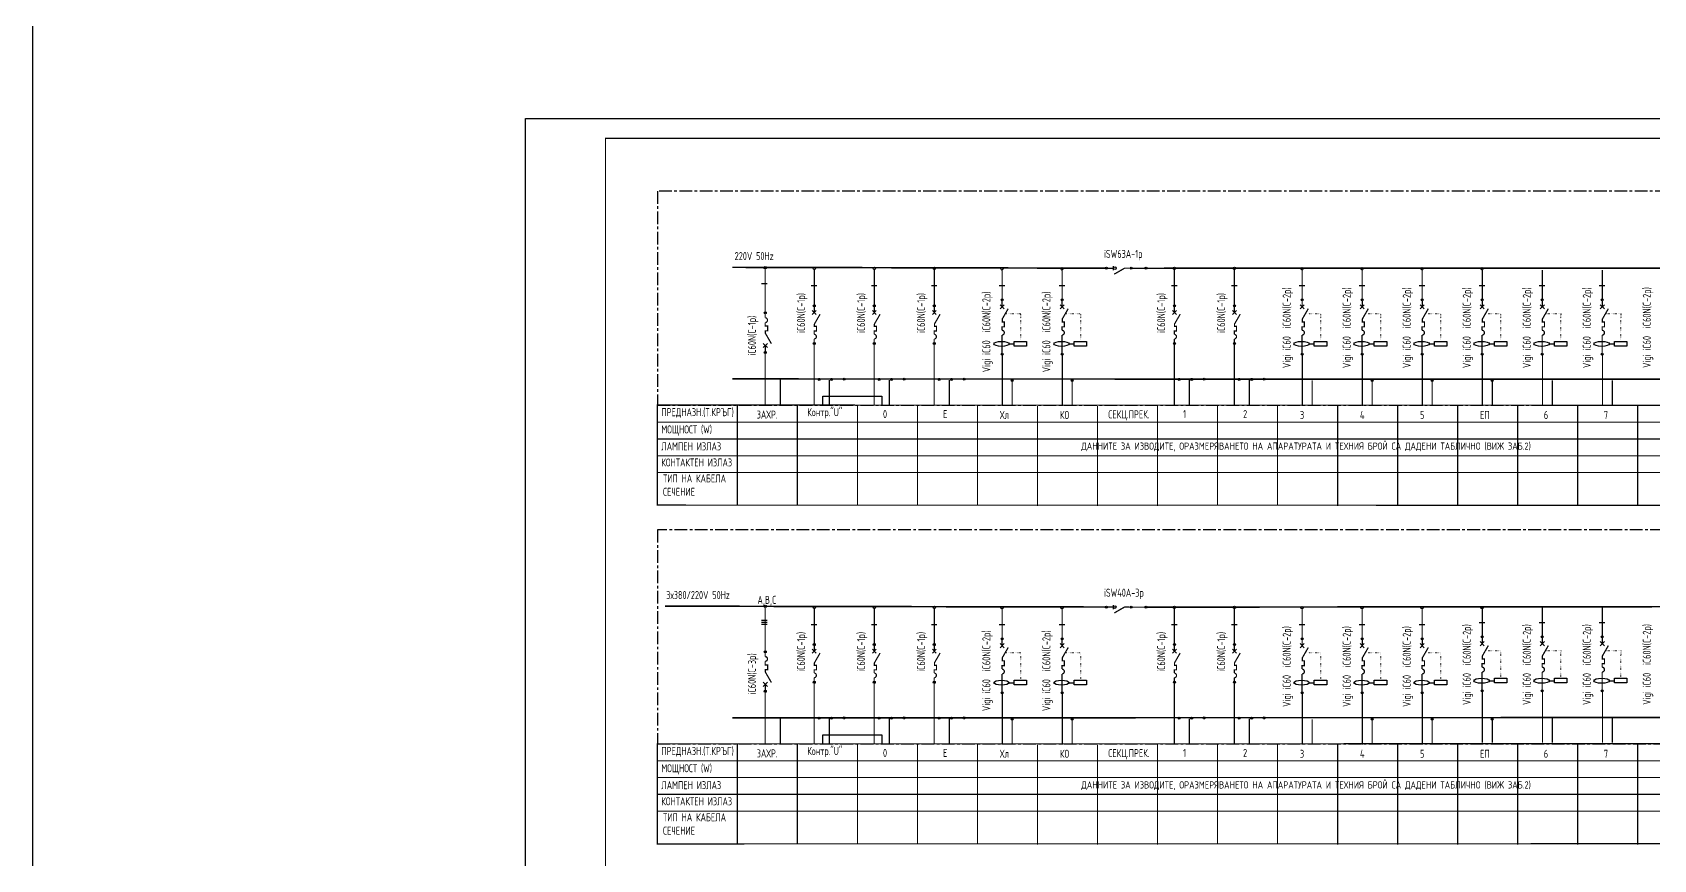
# Model space of a CAD drawing. Extents: x 25325 to 182345, y 3956 to 147305.
# Drawn here: x 25325 to 29376, y 10437 to 12504 of the extents above; entities that cross this region are included whole.
import ezdxf

# ---------------------------------------------------------------- set-up
doc = ezdxf.new("R2010")
doc.units = 0
doc.header["$MEASUREMENT"] = 0
doc.header["$PDMODE"] = 32
doc.header["$PDSIZE"] = 5
for name, pattern in [('ACAD_ISO07W100', [3.5, 0.5, -3]), ('CENTER', [50.8, 31.75, -6.35, 6.35, -6.35]), ('DASHED', [0.75, 0.5, -0.25])]:
    doc.linetypes.add(name, pattern=pattern)
doc.layers.get('0').update_dxf_attribs({"linetype": 'CONTINUOUS'})
doc.layers.add('CAT6A UNDERGROUND PORTS ROUTING', color=1, linetype='CONTINUOUS')
doc.layers.add('ELSH', color=111, linetype='CONTINUOUS')
doc.styles.get("Standard").update_dxf_attribs({"font": 'simplex.shx', "width": 0.7, "height": 10})
doc.styles.add('Tabla_100', font='simplex.shx', dxfattribs={"width": 0.7, "height": 20})

# ---------------------------------------------------------------- blocks, each defined once
blk = doc.blocks.new('A2_M100')
at = {"ltscale": 30}
blk.add_lwpolyline([(0, 4200), (5940.6, 4200), (5940.6, 0), (0, 0)], close=True, dxfattribs=at)
at = {"const_width": 3}
blk.add_lwpolyline([(5890.6, 4150), (200, 4150), (200, 50), (5890.6, 50)], close=True, dxfattribs=at)

msp = doc.modelspace()

# ---------------------------------------------------------------- linework, layer by layer
at = {"layer": 'CAT6A UNDERGROUND PORTS ROUTING'}
msp.add_lwpolyline([(41729.83, 21264.26), (25324.54, 21264.26), (25324.54, 3956.14), (41729.83, 3956.14)], close=True, dxfattribs=at)
at = {"layer": 'ELSH'}
for p, q in [((28025.85, 11919.69), (28025.85, 11909.69)), ((27146.72, 11876.55, -9708.4), (27160.72, 11876.55, -9708.4)), ((27271.23, 11871.38), (27285.23, 11871.38)), ((27421.23, 11871.38), (27435.23, 11871.38)), ((27571.23, 11871.38), (27585.23, 11871.38)), ((27740.63, 11871.38), (27754.63, 11871.38)), ((27890.63, 11871.38), (27904.63, 11871.38)), ((28171.23, 11871.38), (28185.23, 11871.38)), ((28321.23, 11871.38), (28335.23, 11871.38)), ((28490.63, 11871.38), (28504.63, 11871.38)), ((28640.63, 11871.38), (28654.63, 11871.38)), ((28790.63, 11871.38), (28804.63, 11871.38)), ((28940.63, 11871.38), (28954.63, 11871.38)), ((29090.63, 11871.38), (29104.63, 11871.38)), ((29240.63, 11871.38), (29254.63, 11871.38)), ((27273.71, 11799.31), (27283.61, 11809.21)), ((27273.71, 11809.21), (27283.61, 11799.31)), ((27273.71, 11799.31), (27283.61, 11809.21)), ((27273.71, 11809.21), (27283.61, 11799.31)), ((27423.71, 11799.31), (27433.61, 11809.21)), ((27423.71, 11809.21), (27433.61, 11799.31)), ((27423.71, 11799.31), (27433.61, 11809.21)), ((27423.71, 11809.21), (27433.61, 11799.31)), ((27573.71, 11799.31), (27583.61, 11809.21)), ((27573.71, 11809.21), (27583.61, 11799.31)), ((27573.71, 11799.31), (27583.61, 11809.21)), ((27573.71, 11809.21), (27583.61, 11799.31)), ((27742.83, 11823.4), (27753.23, 11813)), ((27742.83, 11813), (27753.23, 11823.4)), ((27892.83, 11823.4), (27903.23, 11813)), ((27892.83, 11813), (27903.23, 11823.4)), ((28173.71, 11799.31), (28183.61, 11809.21)), ((28173.71, 11809.21), (28183.61, 11799.31)), ((28173.71, 11799.31), (28183.61, 11809.21)), ((28173.71, 11809.21), (28183.61, 11799.31)), ((28323.71, 11799.31), (28333.61, 11809.21)), ((28323.71, 11809.21), (28333.61, 11799.31)), ((28323.71, 11799.31), (28333.61, 11809.21)), ((28323.71, 11809.21), (28333.61, 11799.31)), ((28492.83, 11823.4), (28503.23, 11813)), ((28492.83, 11813), (28503.23, 11823.4)), ((28642.83, 11823.4), (28653.23, 11813)), ((28642.83, 11813), (28653.23, 11823.4)), ((28792.83, 11823.4), (28803.23, 11813)), ((28792.83, 11813), (28803.23, 11823.4)), ((28942.83, 11823.4), (28953.23, 11813)), ((28942.83, 11813), (28953.23, 11823.4)), ((29092.83, 11823.4), (29103.23, 11813)), ((29092.83, 11813), (29103.23, 11823.4)), ((29242.83, 11823.4), (29253.23, 11813)), ((29242.83, 11813), (29253.23, 11823.4)), ((27151.02, 11716.26, -9708.4), (27161.41, 11726.66, -9708.4)), ((27151.02, 11726.66, -9708.4), (27161.41, 11716.26, -9708.4)), ((27300.1, 11574.38), (27300.1, 11595.12)), ((27300.1, 11595.12), (27447.49, 11595.12)), ((27447.49, 11595.12), (27447.49, 11570.81)), ((26886.49, 11530.74), (30986.49, 11529.94)), ((26886.49, 11488.74), (30986.49, 11487.94)), ((26886.49, 11446.74), (30986.49, 11445.94)), ((26886.49, 11404.74), (30986.49, 11403.94)), ((28025.85, 11072.92), (28025.85, 11062.92)), ((27146.72, 11034.78, -9708.4), (27160.72, 11034.78, -9708.4)), ((27146.72, 11029.78, -9708.4), (27160.72, 11029.78, -9708.4)), ((27146.72, 11024.78, -9708.4), (27160.72, 11024.78, -9708.4)), ((27271.23, 11024.61), (27285.23, 11024.61)), ((27421.23, 11024.61), (27435.23, 11024.61)), ((27571.23, 11024.61), (27585.23, 11024.61)), ((27740.63, 11024.61), (27754.63, 11024.61)), ((27890.63, 11024.61), (27904.63, 11024.61)), ((28171.23, 11024.61), (28185.23, 11024.61)), ((28321.23, 11024.61), (28335.23, 11024.61)), ((28490.63, 11024.61), (28504.63, 11024.61)), ((28640.63, 11024.61), (28654.63, 11024.61)), ((28790.63, 11024.61), (28804.63, 11024.61)), ((28940.63, 11029.43), (28954.63, 11029.43)), ((29090.63, 11029.43), (29104.63, 11029.43)), ((29240.63, 11029.43), (29254.63, 11029.43)), ((28942.83, 10981.45), (28953.22, 10971.06)), ((28942.83, 10971.06), (28953.22, 10981.45)), ((29092.83, 10981.45), (29103.22, 10971.06)), ((29092.83, 10971.06), (29103.22, 10981.45)), ((29242.83, 10981.45), (29253.22, 10971.06)), ((29242.83, 10971.06), (29253.22, 10981.45)), ((27273.71, 10952.54), (27283.61, 10962.44)), ((27273.71, 10962.44), (27283.61, 10952.54)), ((27273.71, 10952.54), (27283.61, 10962.44)), ((27273.71, 10962.44), (27283.61, 10952.54)), ((27423.71, 10952.54), (27433.61, 10962.44)), ((27423.71, 10962.44), (27433.61, 10952.54)), ((27423.71, 10952.54), (27433.61, 10962.44)), ((27423.71, 10962.44), (27433.61, 10952.54)), ((27573.71, 10952.54), (27583.61, 10962.44)), ((27573.71, 10962.44), (27583.61, 10952.54)), ((27573.71, 10952.54), (27583.61, 10962.44)), ((27573.71, 10962.44), (27583.61, 10952.54)), ((27742.83, 10976.63), (27753.23, 10966.24)), ((27742.83, 10966.24), (27753.23, 10976.63)), ((27892.83, 10976.63), (27903.23, 10966.24)), ((27892.83, 10966.24), (27903.23, 10976.63)), ((28173.71, 10952.54), (28183.61, 10962.44)), ((28173.71, 10962.44), (28183.61, 10952.54)), ((28173.71, 10952.54), (28183.61, 10962.44)), ((28173.71, 10962.44), (28183.61, 10952.54)), ((28323.71, 10952.54), (28333.61, 10962.44)), ((28323.71, 10962.44), (28333.61, 10952.54)), ((28323.71, 10952.54), (28333.61, 10962.44)), ((28323.71, 10962.44), (28333.61, 10952.54)), ((28492.83, 10976.63), (28503.23, 10966.24)), ((28492.83, 10966.24), (28503.23, 10976.63)), ((28642.83, 10976.63), (28653.23, 10966.24)), ((28642.83, 10966.24), (28653.23, 10976.63)), ((28792.83, 10976.63), (28803.23, 10966.24)), ((28792.83, 10966.24), (28803.23, 10976.63)), ((27151.02, 10869.5, -9708.4), (27161.41, 10879.89, -9708.4)), ((27151.02, 10879.89, -9708.4), (27161.41, 10869.5, -9708.4)), ((27300.1, 10727.62), (27300.1, 10748.35)), ((27300.1, 10748.35), (27447.49, 10748.35)), ((27447.49, 10748.35), (27447.49, 10724.04)), ((26886.49, 10683.97), (31736.49, 10684.78)), ((26886.49, 10641.97), (31736.49, 10642.78)), ((26886.49, 10599.97), (31736.49, 10600.78)), ((26886.49, 10557.97), (31736.49, 10558.78))]:
    msp.add_line(p, q, dxfattribs=at)
at = {"layer": 'ELSH', "linetype": 'CENTER'}
for points in [[(26886.49, 11572.74), (30986.49, 11571.94), (30986.49, 12106.71), (26886.49, 12107.5)], [(26886.49, 10725.97), (31736.49, 10726.78), (31736.49, 11261.55), (26886.49, 11260.74)]]:
    msp.add_lwpolyline(points, close=True, dxfattribs=at)
at = {"layer": 'ELSH', "flags": 128}
for points, const_width in [([(28005.56, 11914.81), (27073.72, 11916.94)], 4), ([(28111.09, 11914.51), (30845.85, 11915.86)], 4), ([(27086.49, 11572.74), (27086.49, 11322.74)], 3), ([(27236.49, 11572.74), (27236.49, 11322.74)], 3), ([(27236.49, 11572.74), (27236.49, 11322.74)], 3), ([(27386.49, 11572.74), (27386.49, 11322.74)], 3), ([(27536.49, 11572.74), (27536.49, 11322.74)], 3), ([(27686.49, 11572.74), (27686.49, 11322.74)], 3), ([(27686.49, 11572.74), (27686.49, 11322.74)], 3), ([(27836.49, 11570.6), (27836.49, 11320.6)], 3), ([(27986.49, 11570.6), (27986.49, 11320.6)], 3), ([(28136.49, 11570.6), (28136.49, 11320.6)], 3), ([(28286.49, 11572.74), (28286.49, 11322.74)], 3), ([(28436.49, 11572.74), (28436.49, 11322.74)], 3), ([(28436.49, 11572.74), (28436.49, 11322.74)], 3), ([(28586.49, 11570.6), (28586.49, 11320.6)], 3), ([(28736.49, 11570.6), (28736.49, 11320.6)], 3), ([(28886.49, 11570.6), (28886.49, 11320.6)], 3), ([(29036.49, 11570.6), (29036.49, 11320.6)], 3), ([(29186.49, 11570.6), (29186.49, 11320.6)], 3), ([(29336.49, 11571.04), (29336.49, 11321.04)], 3), ([(28005.56, 11068.04), (26905.86, 11070.17)], 4), ([(28111.09, 11067.74), (31595.85, 11070.7)], 4), ([(27086.49, 10725.97), (27086.49, 10475.97)], 3), ([(27236.49, 10725.97), (27236.49, 10475.97)], 3), ([(27236.49, 10725.97), (27236.49, 10475.97)], 3), ([(27386.49, 10725.97), (27386.49, 10475.97)], 3), ([(27536.49, 10725.97), (27536.49, 10475.97)], 3), ([(27686.49, 10725.97), (27686.49, 10475.97)], 3), ([(27686.49, 10725.97), (27686.49, 10475.97)], 3), ([(27836.49, 10723.83), (27836.49, 10473.83)], 3), ([(27986.49, 10723.83), (27986.49, 10473.83)], 3), ([(28136.49, 10723.83), (28136.49, 10473.83)], 3), ([(28286.49, 10725.97), (28286.49, 10475.97)], 3), ([(28436.49, 10725.97), (28436.49, 10475.97)], 3), ([(28436.49, 10725.97), (28436.49, 10475.97)], 3), ([(28586.49, 10723.83), (28586.49, 10473.83)], 3), ([(28736.49, 10723.83), (28736.49, 10473.83)], 3), ([(28886.49, 10723.83), (28886.49, 10473.83)], 3), ([(29036.49, 10723.83), (29036.49, 10473.83)], 3), ([(29186.49, 10723.83), (29186.49, 10473.83)], 3), ([(29336.49, 10724.27), (29336.49, 10474.28)], 3)]:
    msp.add_lwpolyline(points, dxfattribs=dict(at, const_width=const_width))
at = {"layer": 'ELSH', "elevation": -9708.4}
for points, const_width in [([(27155.93, 11913.44), (27155.93, 11804.91)], 3), ([(27156.21, 11706.51), (27156.21, 11721.46)], 3.15), ([(27155.93, 11702.16), (27155.93, 11573.88)], 3), ([(27155.93, 11066.68), (27155.93, 10958.14)], 3), ([(27156.21, 10859.74), (27156.21, 10874.69)], 3.15), ([(27155.93, 10855.39), (27155.93, 10727.11)], 3)]:
    msp.add_lwpolyline(points, dxfattribs=dict(at, const_width=const_width))
at = {"layer": 'ELSH'}
for points, const_width in [([(27278.62, 11822.85), (27278.62, 11912.39)], 3), ([(27278.62, 11822.85), (27278.62, 11912.39)], 3), ([(27428.62, 11822.85), (27428.62, 11912.39)], 3), ([(27428.62, 11822.85), (27428.62, 11912.39)], 3), ([(27578.62, 11822.85), (27578.62, 11912.39)], 3), ([(27578.62, 11822.85), (27578.62, 11912.39)], 3), ([(28010.91, 11914.69), (28025.85, 11914.69)], 3.15), ([(28028.37, 11899.93), (28054.29, 11914.88), (28066.23, 11914.88)], 3.15), ([(28072.9, 11914.51), (28104.48, 11914.51)], 3), ([(28178.62, 11822.85), (28178.62, 11912.39)], 3), ([(28178.62, 11822.85), (28178.62, 11912.39)], 3), ([(28328.62, 11822.85), (28328.62, 11912.39)], 3), ([(28328.62, 11822.85), (28328.62, 11912.39)], 3), ([(27748.03, 11836.13), (27748.03, 11910.44)], 3), ([(27898.03, 11836.13), (27898.03, 11910.44)], 3), ([(28498.03, 11836.13), (28498.03, 11910.44)], 3), ([(28648.03, 11836.13), (28648.03, 11910.44)], 3), ([(28798.03, 11836.13), (28798.03, 11910.44)], 3), ([(28948.03, 11836.13), (28948.03, 11910.44)], 3), ([(29098.03, 11836.13), (29098.03, 11910.44)], 3), ([(29248.03, 11836.13), (29248.03, 11910.44)], 3), ([(27748.03, 11833.15), (27748.03, 11818.2)], 3.15), ([(27898.03, 11833.15), (27898.03, 11818.2)], 3.15), ([(28498.03, 11833.15), (28498.03, 11818.2)], 3.15), ([(28648.03, 11833.15), (28648.03, 11818.2)], 3.15), ([(28798.03, 11833.15), (28798.03, 11818.2)], 3.15), ([(28948.03, 11833.15), (28948.03, 11818.2)], 3.15), ([(29098.03, 11833.15), (29098.03, 11818.2)], 3.15), ([(29248.03, 11833.15), (29248.03, 11818.2)], 3.15), ([(27278.66, 11818.5), (27278.66, 11804.26)], 3), ([(27278.66, 11818.5), (27278.66, 11804.26)], 3), ([(27428.66, 11818.5), (27428.66, 11804.26)], 3), ([(27428.66, 11818.5), (27428.66, 11804.26)], 3), ([(27578.66, 11818.5), (27578.66, 11804.26)], 3), ([(27578.66, 11818.5), (27578.66, 11804.26)], 3), ([(28178.66, 11818.5), (28178.66, 11804.26)], 3), ([(28178.66, 11818.5), (28178.66, 11804.26)], 3), ([(28328.66, 11818.5), (28328.66, 11804.26)], 3), ([(28328.66, 11818.5), (28328.66, 11804.26)], 3), ([(27278.26, 11724.26), (27278.26, 11571.6)], 3), ([(27278.26, 11724.26), (27278.26, 11571.6)], 3), ([(27428.26, 11724.26), (27428.26, 11571.6)], 3), ([(27428.26, 11724.26), (27428.26, 11571.6)], 3), ([(27578.26, 11724.26), (27578.26, 11571.6)], 3), ([(27578.26, 11724.26), (27578.26, 11571.6)], 3), ([(28178.26, 11724.26), (28178.26, 11571.6)], 3), ([(28178.26, 11724.26), (28178.26, 11571.6)], 3), ([(28328.26, 11724.26), (28328.26, 11571.6)], 3), ([(28328.26, 11724.26), (28328.26, 11571.6)], 3), ([(27748.51, 11698.12), (27748.51, 11570.6)], 3), ([(27898.51, 11698.12), (27898.51, 11570.6)], 3), ([(28498.51, 11698.12), (28498.51, 11570.6)], 3), ([(28648.51, 11698.12), (28648.51, 11570.6)], 3), ([(28798.51, 11698.12), (28798.51, 11570.6)], 3), ([(28948.51, 11698.12), (28948.51, 11570.6)], 3), ([(29098.51, 11698.12), (29098.51, 11570.6)], 3), ([(29248.51, 11698.12), (29248.51, 11570.6)], 3), ([(27278.62, 10976.08), (27278.62, 11065.62)], 3), ([(27278.62, 10976.08), (27278.62, 11065.62)], 3), ([(27428.62, 10976.08), (27428.62, 11065.62)], 3), ([(27428.62, 10976.08), (27428.62, 11065.62)], 3), ([(27578.62, 10976.08), (27578.62, 11065.62)], 3), ([(27578.62, 10976.08), (27578.62, 11065.62)], 3), ([(27748.03, 10989.36), (27748.03, 11063.67)], 3), ([(27898.03, 10989.36), (27898.03, 11063.67)], 3), ([(28010.91, 11067.92), (28025.85, 11067.92)], 3.15), ([(28028.37, 11053.17), (28054.29, 11068.11), (28066.23, 11068.11)], 3.15), ([(28072.9, 11067.74), (28104.48, 11067.74)], 3), ([(28178.62, 10976.08), (28178.62, 11065.62)], 3), ([(28178.62, 10976.08), (28178.62, 11065.62)], 3), ([(28328.62, 10976.08), (28328.62, 11065.62)], 3), ([(28328.62, 10976.08), (28328.62, 11065.62)], 3), ([(28498.03, 10989.36), (28498.03, 11063.67)], 3), ([(28648.03, 10989.36), (28648.03, 11063.67)], 3), ([(28798.03, 10989.36), (28798.03, 11063.67)], 3), ([(28948.03, 10994.19), (28948.03, 11068.49)], 3), ([(29098.03, 10994.19), (29098.03, 11068.49)], 3), ([(29248.03, 10994.19), (29248.03, 11068.49)], 3), ([(27748.03, 10986.38), (27748.03, 10971.43)], 3.15), ([(27898.03, 10986.38), (27898.03, 10971.43)], 3.15), ([(28498.03, 10986.38), (28498.03, 10971.43)], 3.15), ([(28648.03, 10986.38), (28648.03, 10971.43)], 3.15), ([(28798.03, 10986.38), (28798.03, 10971.43)], 3.15), ([(28948.03, 10991.2), (28948.03, 10976.26)], 3.15), ([(29098.03, 10991.2), (29098.03, 10976.26)], 3.15), ([(29248.03, 10991.2), (29248.03, 10976.26)], 3.15), ([(27278.66, 10971.73), (27278.66, 10957.49)], 3), ([(27278.66, 10971.73), (27278.66, 10957.49)], 3), ([(27428.66, 10971.73), (27428.66, 10957.49)], 3), ([(27428.66, 10971.73), (27428.66, 10957.49)], 3), ([(27578.66, 10971.73), (27578.66, 10957.49)], 3), ([(27578.66, 10971.73), (27578.66, 10957.49)], 3), ([(28178.66, 10971.73), (28178.66, 10957.49)], 3), ([(28178.66, 10971.73), (28178.66, 10957.49)], 3), ([(28328.66, 10971.73), (28328.66, 10957.49)], 3), ([(28328.66, 10971.73), (28328.66, 10957.49)], 3), ([(27278.26, 10877.49), (27278.26, 10724.83)], 3), ([(27278.26, 10877.49), (27278.26, 10724.83)], 3), ([(27428.26, 10877.49), (27428.26, 10724.83)], 3), ([(27428.26, 10877.49), (27428.26, 10724.83)], 3), ([(27578.26, 10877.49), (27578.26, 10724.83)], 3), ([(27578.26, 10877.49), (27578.26, 10724.83)], 3), ([(28178.26, 10877.49), (28178.26, 10724.83)], 3), ([(28178.26, 10877.49), (28178.26, 10724.83)], 3), ([(28328.26, 10877.49), (28328.26, 10724.83)], 3), ([(28328.26, 10877.49), (28328.26, 10724.83)], 3), ([(27748.51, 10851.35), (27748.51, 10723.83)], 3), ([(27898.51, 10851.35), (27898.51, 10723.83)], 3), ([(28498.51, 10851.35), (28498.51, 10723.83)], 3), ([(28648.51, 10851.35), (28648.51, 10723.83)], 3), ([(28798.51, 10851.35), (28798.51, 10723.83)], 3), ([(28948.51, 10856.17), (28948.51, 10728.65)], 3), ([(29098.51, 10856.17), (29098.51, 10728.65)], 3), ([(29248.51, 10856.17), (29248.51, 10728.65)], 3)]:
    msp.add_lwpolyline(points, dxfattribs=dict(at, const_width=const_width))
at = {"layer": 'ELSH', "const_width": 3.15, "elevation": -9708.4}
for points in [[(27171.43, 11726.06), (27156.49, 11751.98), (27156.49, 11758.18), (27161.85, 11758.18), (27161.85, 11770.18), (27155.93, 11770.18), (27155.93, 11778.9, 0.9529545), (27155.93, 11791.01), (27155.93, 11800.42)], [(27171.43, 10879.3), (27156.49, 10905.21), (27156.49, 10911.41), (27161.85, 10911.41), (27161.85, 10923.41), (27155.93, 10923.41), (27155.93, 10932.13, 0.9529545), (27155.93, 10944.25), (27155.93, 10953.66)]]:
    msp.add_lwpolyline(points, format="xyb", dxfattribs=at)
at = {"layer": 'ELSH'}
for points, const_width in [([(27293.15, 11799.87), (27278.92, 11775.19), (27278.92, 11769.29), (27284.02, 11769.29), (27284.02, 11757.86), (27278.38, 11757.86), (27278.38, 11749.55, -0.9529545), (27278.38, 11738.02), (27278.38, 11729.06)], 3), ([(27293.15, 11799.87), (27278.92, 11775.19), (27278.92, 11769.29), (27284.02, 11769.29), (27284.02, 11757.86), (27278.38, 11757.86), (27278.38, 11749.55, -0.9529545), (27278.38, 11738.02), (27278.38, 11729.06)], 3), ([(27443.15, 11799.87), (27428.92, 11775.19), (27428.92, 11769.29), (27434.02, 11769.29), (27434.02, 11757.86), (27428.38, 11757.86), (27428.38, 11749.55, -0.9529545), (27428.38, 11738.02), (27428.38, 11729.06)], 3), ([(27443.15, 11799.87), (27428.92, 11775.19), (27428.92, 11769.29), (27434.02, 11769.29), (27434.02, 11757.86), (27428.38, 11757.86), (27428.38, 11749.55, -0.9529545), (27428.38, 11738.02), (27428.38, 11729.06)], 3), ([(27593.15, 11799.87), (27578.92, 11775.19), (27578.92, 11769.29), (27584.02, 11769.29), (27584.02, 11757.86), (27578.38, 11757.86), (27578.38, 11749.55, -0.9529545), (27578.38, 11738.02), (27578.38, 11729.06)], 3), ([(27593.15, 11799.87), (27578.92, 11775.19), (27578.92, 11769.29), (27584.02, 11769.29), (27584.02, 11757.86), (27578.38, 11757.86), (27578.38, 11749.55, -0.9529545), (27578.38, 11738.02), (27578.38, 11729.06)], 3), ([(27763.25, 11813.6), (27748.31, 11787.68), (27748.31, 11780.33), (27753.66, 11780.33), (27753.66, 11768.33), (27747.74, 11768.33), (27747.74, 11759.61, -0.9529545), (27747.74, 11747.49), (27747.74, 11702.8)], 3.15), ([(27913.25, 11813.6), (27898.31, 11787.68), (27898.31, 11780.33), (27903.66, 11780.33), (27903.66, 11768.33), (27897.74, 11768.33), (27897.74, 11759.61, -0.9529545), (27897.74, 11747.49), (27897.74, 11702.8)], 3.15), ([(28193.15, 11799.87), (28178.92, 11775.19), (28178.92, 11769.29), (28184.02, 11769.29), (28184.02, 11757.86), (28178.38, 11757.86), (28178.38, 11749.55, -0.9529545), (28178.38, 11738.02), (28178.38, 11729.06)], 3), ([(28193.15, 11799.87), (28178.92, 11775.19), (28178.92, 11769.29), (28184.02, 11769.29), (28184.02, 11757.86), (28178.38, 11757.86), (28178.38, 11749.55, -0.9529545), (28178.38, 11738.02), (28178.38, 11729.06)], 3), ([(28343.15, 11799.87), (28328.92, 11775.19), (28328.92, 11769.29), (28334.02, 11769.29), (28334.02, 11757.86), (28328.38, 11757.86), (28328.38, 11749.55, -0.9529545), (28328.38, 11738.02), (28328.38, 11729.06)], 3), ([(28343.15, 11799.87), (28328.92, 11775.19), (28328.92, 11769.29), (28334.02, 11769.29), (28334.02, 11757.86), (28328.38, 11757.86), (28328.38, 11749.55, -0.9529545), (28328.38, 11738.02), (28328.38, 11729.06)], 3), ([(28513.25, 11813.6), (28498.31, 11787.68), (28498.31, 11780.33), (28503.66, 11780.33), (28503.66, 11768.33), (28497.74, 11768.33), (28497.74, 11759.61, -0.9529545), (28497.74, 11747.49), (28497.74, 11702.8)], 3.15), ([(28663.25, 11813.6), (28648.31, 11787.68), (28648.31, 11780.33), (28653.66, 11780.33), (28653.66, 11768.33), (28647.74, 11768.33), (28647.74, 11759.61, -0.9529545), (28647.74, 11747.49), (28647.74, 11702.8)], 3.15), ([(28813.25, 11813.6), (28798.31, 11787.68), (28798.31, 11780.33), (28803.66, 11780.33), (28803.66, 11768.33), (28797.74, 11768.33), (28797.74, 11759.61, -0.9529545), (28797.74, 11747.49), (28797.74, 11702.8)], 3.15), ([(28963.25, 11813.6), (28948.31, 11787.68), (28948.31, 11780.33), (28953.66, 11780.33), (28953.66, 11768.33), (28947.74, 11768.33), (28947.74, 11759.61, -0.9529545), (28947.74, 11747.49), (28947.74, 11702.8)], 3.15), ([(29113.25, 11813.6), (29098.31, 11787.68), (29098.31, 11780.33), (29103.66, 11780.33), (29103.66, 11768.33), (29097.74, 11768.33), (29097.74, 11759.61, -0.9529545), (29097.74, 11747.49), (29097.74, 11702.8)], 3.15), ([(29263.25, 11813.6), (29248.31, 11787.68), (29248.31, 11780.33), (29253.66, 11780.33), (29253.66, 11768.33), (29247.74, 11768.33), (29247.74, 11759.61, -0.9529545), (29247.74, 11747.49), (29247.74, 11702.8)], 3.15), ([(27293.15, 10953.11), (27278.92, 10928.42), (27278.92, 10922.52), (27284.02, 10922.52), (27284.02, 10911.09), (27278.38, 10911.09), (27278.38, 10902.79, -0.9529545), (27278.38, 10891.25), (27278.38, 10882.29)], 3), ([(27293.15, 10953.11), (27278.92, 10928.42), (27278.92, 10922.52), (27284.02, 10922.52), (27284.02, 10911.09), (27278.38, 10911.09), (27278.38, 10902.79, -0.9529545), (27278.38, 10891.25), (27278.38, 10882.29)], 3), ([(27443.15, 10953.11), (27428.92, 10928.42), (27428.92, 10922.52), (27434.02, 10922.52), (27434.02, 10911.09), (27428.38, 10911.09), (27428.38, 10902.79, -0.9529545), (27428.38, 10891.25), (27428.38, 10882.29)], 3), ([(27443.15, 10953.11), (27428.92, 10928.42), (27428.92, 10922.52), (27434.02, 10922.52), (27434.02, 10911.09), (27428.38, 10911.09), (27428.38, 10902.79, -0.9529545), (27428.38, 10891.25), (27428.38, 10882.29)], 3), ([(27593.15, 10953.11), (27578.92, 10928.42), (27578.92, 10922.52), (27584.02, 10922.52), (27584.02, 10911.09), (27578.38, 10911.09), (27578.38, 10902.79, -0.9529545), (27578.38, 10891.25), (27578.38, 10882.29)], 3), ([(27593.15, 10953.11), (27578.92, 10928.42), (27578.92, 10922.52), (27584.02, 10922.52), (27584.02, 10911.09), (27578.38, 10911.09), (27578.38, 10902.79, -0.9529545), (27578.38, 10891.25), (27578.38, 10882.29)], 3), ([(27763.25, 10966.83), (27748.31, 10940.91), (27748.31, 10933.56), (27753.66, 10933.56), (27753.66, 10921.56), (27747.74, 10921.56), (27747.74, 10912.84, -0.9529545), (27747.74, 10900.73), (27747.74, 10856.03)], 3.15), ([(27913.25, 10966.83), (27898.31, 10940.91), (27898.31, 10933.56), (27903.66, 10933.56), (27903.66, 10921.56), (27897.74, 10921.56), (27897.74, 10912.84, -0.9529545), (27897.74, 10900.73), (27897.74, 10856.03)], 3.15), ([(28193.15, 10953.11), (28178.92, 10928.42), (28178.92, 10922.52), (28184.02, 10922.52), (28184.02, 10911.09), (28178.38, 10911.09), (28178.38, 10902.79, -0.9529545), (28178.38, 10891.25), (28178.38, 10882.29)], 3), ([(28193.15, 10953.11), (28178.92, 10928.42), (28178.92, 10922.52), (28184.02, 10922.52), (28184.02, 10911.09), (28178.38, 10911.09), (28178.38, 10902.79, -0.9529545), (28178.38, 10891.25), (28178.38, 10882.29)], 3), ([(28343.15, 10953.11), (28328.92, 10928.42), (28328.92, 10922.52), (28334.02, 10922.52), (28334.02, 10911.09), (28328.38, 10911.09), (28328.38, 10902.79, -0.9529545), (28328.38, 10891.25), (28328.38, 10882.29)], 3), ([(28343.15, 10953.11), (28328.92, 10928.42), (28328.92, 10922.52), (28334.02, 10922.52), (28334.02, 10911.09), (28328.38, 10911.09), (28328.38, 10902.79, -0.9529545), (28328.38, 10891.25), (28328.38, 10882.29)], 3), ([(28513.25, 10966.83), (28498.31, 10940.91), (28498.31, 10933.56), (28503.66, 10933.56), (28503.66, 10921.56), (28497.74, 10921.56), (28497.74, 10912.84, -0.9529545), (28497.74, 10900.73), (28497.74, 10856.03)], 3.15), ([(28663.25, 10966.83), (28648.31, 10940.91), (28648.31, 10933.56), (28653.66, 10933.56), (28653.66, 10921.56), (28647.74, 10921.56), (28647.74, 10912.84, -0.9529545), (28647.74, 10900.73), (28647.74, 10856.03)], 3.15), ([(28813.25, 10966.83), (28798.31, 10940.91), (28798.31, 10933.56), (28803.66, 10933.56), (28803.66, 10921.56), (28797.74, 10921.56), (28797.74, 10912.84, -0.9529545), (28797.74, 10900.73), (28797.74, 10856.03)], 3.15), ([(28963.24, 10971.65), (28948.3, 10945.73), (28948.3, 10938.38), (28953.66, 10938.38), (28953.66, 10926.38), (28947.74, 10926.38), (28947.74, 10917.66, -0.9529545), (28947.74, 10905.55), (28947.74, 10860.85)], 3.15), ([(29113.24, 10971.65), (29098.3, 10945.73), (29098.3, 10938.38), (29103.66, 10938.38), (29103.66, 10926.38), (29097.74, 10926.38), (29097.74, 10917.66, -0.9529545), (29097.74, 10905.55), (29097.74, 10860.85)], 3.15), ([(29263.24, 10971.65), (29248.3, 10945.73), (29248.3, 10938.38), (29253.66, 10938.38), (29253.66, 10926.38), (29247.74, 10926.38), (29247.74, 10917.66, -0.9529545), (29247.74, 10905.55), (29247.74, 10860.85)], 3.15)]:
    msp.add_lwpolyline(points, format="xyb", dxfattribs=dict(at, const_width=const_width))
at = {"layer": 'ELSH', "linetype": 'ACAD_ISO07W100'}
for points in [[(27794.46, 11731.99), (27794.89, 11800.47), (27756.26, 11800.47)], [(27944.46, 11731.99), (27944.89, 11800.47), (27906.26, 11800.47)], [(28544.46, 11731.99), (28544.89, 11800.47), (28506.26, 11800.47)], [(28694.46, 11731.99), (28694.89, 11800.47), (28656.26, 11800.47)], [(28844.46, 11731.99), (28844.89, 11800.47), (28806.26, 11800.47)], [(28994.46, 11731.99), (28994.89, 11800.47), (28956.26, 11800.47)], [(29144.46, 11731.99), (29144.89, 11800.47), (29106.26, 11800.47)], [(29294.46, 11731.99), (29294.89, 11800.47), (29256.26, 11800.47)], [(27794.46, 10885.22), (27794.89, 10953.7), (27756.26, 10953.7)], [(27944.46, 10885.22), (27944.89, 10953.7), (27906.26, 10953.7)], [(28544.46, 10885.22), (28544.89, 10953.7), (28506.26, 10953.7)], [(28694.46, 10885.22), (28694.89, 10953.7), (28656.26, 10953.7)], [(28844.46, 10885.22), (28844.89, 10953.7), (28806.26, 10953.7)], [(28994.46, 10890.04), (28994.89, 10958.53), (28956.25, 10958.53)], [(29144.46, 10890.04), (29144.89, 10958.53), (29106.25, 10958.53)], [(29294.46, 10890.04), (29294.89, 10958.53), (29256.25, 10958.53)]]:
    msp.add_lwpolyline(points, dxfattribs=at)
at = {"layer": 'ELSH'}
for points in [[(27765.83, 11725.57), (27778.31, 11725.57)], [(27915.83, 11725.57), (27928.31, 11725.57)], [(28515.83, 11725.57), (28528.31, 11725.57)], [(28665.83, 11725.57), (28678.31, 11725.57)], [(28815.83, 11725.57), (28828.31, 11725.57)], [(28965.83, 11725.57), (28978.31, 11725.57)], [(29115.83, 11725.57), (29128.31, 11725.57)], [(29265.83, 11725.57), (29278.31, 11725.57)], [(27765.83, 10878.8), (27778.31, 10878.8)], [(27915.83, 10878.8), (27928.31, 10878.8)], [(28515.83, 10878.8), (28528.31, 10878.8)], [(28665.83, 10878.8), (28678.31, 10878.8)], [(28815.83, 10878.8), (28828.31, 10878.8)], [(28965.82, 10883.62), (28978.31, 10883.62)], [(29115.82, 10883.62), (29128.31, 10883.62)], [(29265.82, 10883.62), (29278.31, 10883.62)]]:
    msp.add_lwpolyline(points, dxfattribs=at)
at = {"layer": 'ELSH', "elevation": 9708.4}
for points in [[(27778.31, 11731.99), (27809.26, 11731.99), (27809.26, 11720.26), (27778.31, 11720.26)], [(27928.31, 11731.99), (27959.26, 11731.99), (27959.26, 11720.26), (27928.31, 11720.26)], [(28528.31, 11731.99), (28559.26, 11731.99), (28559.26, 11720.26), (28528.31, 11720.26)], [(28678.31, 11731.99), (28709.26, 11731.99), (28709.26, 11720.26), (28678.31, 11720.26)], [(28828.31, 11731.99), (28859.26, 11731.99), (28859.26, 11720.26), (28828.31, 11720.26)], [(28978.31, 11731.99), (29009.26, 11731.99), (29009.26, 11720.26), (28978.31, 11720.26)], [(29128.31, 11731.99), (29159.26, 11731.99), (29159.26, 11720.26), (29128.31, 11720.26)], [(29278.31, 11731.99), (29309.26, 11731.99), (29309.26, 11720.26), (29278.31, 11720.26)], [(27778.31, 10885.22), (27809.26, 10885.22), (27809.26, 10873.49), (27778.31, 10873.49)], [(27928.31, 10885.22), (27959.26, 10885.22), (27959.26, 10873.49), (27928.31, 10873.49)], [(28528.31, 10885.22), (28559.26, 10885.22), (28559.26, 10873.49), (28528.31, 10873.49)], [(28678.31, 10885.22), (28709.26, 10885.22), (28709.26, 10873.49), (28678.31, 10873.49)], [(28828.31, 10885.22), (28859.26, 10885.22), (28859.26, 10873.49), (28828.31, 10873.49)], [(28978.31, 10890.04), (29009.26, 10890.04), (29009.26, 10878.31), (28978.31, 10878.31)], [(29128.31, 10890.04), (29159.26, 10890.04), (29159.26, 10878.31), (29128.31, 10878.31)], [(29278.31, 10890.04), (29309.26, 10890.04), (29309.26, 10878.31), (29278.31, 10878.31)]]:
    msp.add_lwpolyline(points, close=True, dxfattribs=at)
at = {"layer": 'ELSH', "linetype": 'DASHED', "const_width": 4, "flags": 128}
for points in [[(30847.06, 11637.2), (27073.72, 11637.99)], [(31597.06, 10792.04), (27073.72, 10791.22)]]:
    msp.add_lwpolyline(points, dxfattribs=at)
at = {"layer": 'ELSH', "linetype": 'DASHED', "const_width": 3, "elevation": -9708.4}
for points in [[(27193.76, 11636.45), (27193.76, 11572.74)], [(27773.04, 11634.31), (27773.04, 11570.6)], [(27923.04, 11634.31), (27923.04, 11570.6)], [(28523.04, 11634.31), (28523.04, 11570.6)], [(28673.04, 11634.31), (28673.04, 11570.6)], [(28823.04, 11634.31), (28823.04, 11570.6)], [(28973.04, 11634.31), (28973.04, 11570.6)], [(29123.04, 11634.31), (29123.04, 11570.6)], [(29273.04, 11634.31), (29273.04, 11570.6)], [(27193.76, 10789.68), (27193.76, 10725.97)], [(27773.04, 10787.54), (27773.04, 10723.83)], [(27923.04, 10787.54), (27923.04, 10723.83)], [(28523.04, 10787.54), (28523.04, 10723.83)], [(28673.04, 10787.54), (28673.04, 10723.83)], [(28823.04, 10787.54), (28823.04, 10723.83)], [(28973.04, 10792.36), (28973.04, 10728.65)], [(29123.04, 10792.36), (29123.04, 10728.65)], [(29273.04, 10792.36), (29273.04, 10728.65)]]:
    msp.add_lwpolyline(points, dxfattribs=at)
at = {"layer": 'ELSH', "linetype": 'DASHED', "const_width": 3}
for points in [[(27316.09, 11635.52), (27316.09, 11571.8)], [(27466.09, 11635.52), (27466.09, 11571.8)], [(27616.09, 11635.52), (27616.09, 11571.8)], [(28216.09, 11635.52), (28216.09, 11571.8)], [(28366.09, 11635.52), (28366.09, 11571.8)], [(27316.09, 10788.75), (27316.09, 10725.03)], [(27466.09, 10788.75), (27466.09, 10725.03)], [(27616.09, 10788.75), (27616.09, 10725.03)], [(28216.09, 10788.75), (28216.09, 10725.03)], [(28366.09, 10788.75), (28366.09, 10725.03)]]:
    msp.add_lwpolyline(points, dxfattribs=at)
at = {"layer": 'ELSH', "const_width": 3}
for points in [[(26886.49, 11322.74), (30986.49, 11321.95), (30986.49, 11571.94), (26886.49, 11572.74)], [(26886.49, 10475.97), (31736.49, 10476.79), (31736.49, 10726.78), (26886.49, 10725.97)]]:
    msp.add_lwpolyline(points, close=True, dxfattribs=at)
at = {"layer": 'ELSH'}
for centre, radius in [((27155.93, 11916.44, -9708.4), 3), ((27278.79, 11914.29, -9708.4), 3), ((27278.79, 11914.29, -9708.4), 3), ((27428.79, 11914.29, -9708.4), 3), ((27428.79, 11914.29, -9708.4), 3), ((27578.79, 11914.29, -9708.4), 3), ((27578.79, 11914.29, -9708.4), 3), ((27747.73, 11913.27), 3), ((27897.73, 11913.27), 3), ((28029.55, 11914.68), 3.31), ((28178.79, 11914.29, -9708.4), 3), ((28178.79, 11914.29, -9708.4), 3), ((28328.79, 11914.29, -9708.4), 3), ((28328.79, 11914.29, -9708.4), 3), ((28497.73, 11913.27), 3), ((28647.73, 11913.27), 3), ((28797.73, 11913.27), 3), ((28947.73, 11913.27), 3), ((27155.93, 11069.68, -9708.4), 3), ((27278.79, 11067.53, -9708.4), 3), ((27278.79, 11067.53, -9708.4), 3), ((27428.79, 11067.53, -9708.4), 3), ((27428.79, 11067.53, -9708.4), 3), ((27578.79, 11067.53, -9708.4), 3), ((27578.79, 11067.53, -9708.4), 3), ((27747.73, 11066.5), 3), ((27897.73, 11066.5), 3), ((28029.55, 11067.91), 3.31), ((28178.79, 11067.53, -9708.4), 3), ((28178.79, 11067.53, -9708.4), 3), ((28328.79, 11067.53, -9708.4), 3), ((28328.79, 11067.53, -9708.4), 3), ((28497.73, 11066.5), 3), ((28647.73, 11066.5), 3), ((28797.73, 11066.5), 3), ((28947.73, 11066.5), 3)]:
    msp.add_circle(centre, radius, dxfattribs=at)
for centre in [(27746.52, 11725.72), (27896.52, 11725.72), (28496.52, 11725.72), (28646.52, 11725.72), (28796.52, 11725.72), (28946.52, 11725.72), (29096.52, 11725.72), (29246.52, 11725.72), (27746.52, 10878.96), (27896.52, 10878.96), (28496.52, 10878.96), (28646.52, 10878.96), (28796.52, 10878.96), (28946.52, 10883.78), (29096.52, 10883.78), (29246.52, 10883.78)]:
    msp.add_ellipse(centre, major_axis=(19.31, 0), ratio=0.3219263, dxfattribs=at)
for p in [(28008.54, 11914.69), (28070.47, 11914.69), (28107.71, 11914.69), (27748.03, 11835.51), (27898.03, 11835.51), (28498.03, 11835.51), (28648.03, 11835.51), (28798.03, 11835.51), (28948.03, 11835.51), (29098.03, 11835.51), (29248.03, 11835.51), (27156.21, 11803.03, -9708.4), (27278.66, 11820.75), (27278.66, 11820.75), (27428.66, 11820.75), (27428.66, 11820.75), (27578.66, 11820.75), (27578.66, 11820.75), (28178.66, 11820.75), (28178.66, 11820.75), (28328.66, 11820.75), (28328.66, 11820.75), (27278.66, 11726.57), (27278.66, 11726.57), (27428.66, 11726.57), (27428.66, 11726.57), (27578.66, 11726.57), (27578.66, 11726.57), (28178.66, 11726.57), (28178.66, 11726.57), (28328.66, 11726.57), (28328.66, 11726.57), (27156.21, 11704.15, -9708.4), (27748.03, 11700.19), (27898.03, 11700.19), (28498.03, 11700.19), (28648.03, 11700.19), (28798.03, 11700.19), (28948.03, 11700.19), (29098.03, 11700.19), (29248.03, 11700.19), (27290.66, 11637.01), (27290.66, 11637.01), (27321.71, 11637.01), (27353.31, 11637.51), (27440.66, 11637.01), (27440.66, 11637.01), (27471.71, 11637.01), (27503.31, 11637.51), (27590.66, 11637.01), (27590.66, 11637.01), (27621.71, 11637.01), (27653.31, 11637.51), (27773.04, 11634.31, -9708.4), (27923.04, 11634.31, -9708.4), (28190.66, 11637.01), (28190.66, 11637.01), (28221.71, 11637.01), (28253.31, 11637.51), (28340.66, 11637.01), (28340.66, 11637.01), (28371.71, 11637.01), (28403.31, 11637.51), (28673.04, 11634.31, -9708.4), (28823.04, 11634.31, -9708.4), (28973.04, 11634.31, -9708.4), (28008.54, 11067.92), (28070.47, 11067.92), (28107.71, 11067.92), (27748.03, 10988.75), (27898.03, 10988.75), (28498.03, 10988.75), (28648.03, 10988.75), (28798.03, 10988.75), (28948.03, 10993.57), (29098.03, 10993.57), (29248.03, 10993.57), (27156.21, 10956.27, -9708.4), (27278.66, 10973.98), (27278.66, 10973.98), (27428.66, 10973.98), (27428.66, 10973.98), (27578.66, 10973.98), (27578.66, 10973.98), (28178.66, 10973.98), (28178.66, 10973.98), (28328.66, 10973.98), (28328.66, 10973.98), (27156.21, 10857.38, -9708.4), (27278.66, 10879.8), (27278.66, 10879.8), (27428.66, 10879.8), (27428.66, 10879.8), (27578.66, 10879.8), (27578.66, 10879.8), (28178.66, 10879.8), (28178.66, 10879.8), (28328.66, 10879.8), (28328.66, 10879.8), (28948.03, 10858.25), (29098.03, 10858.25), (29248.03, 10858.25), (27748.03, 10853.42), (27898.03, 10853.42), (28498.03, 10853.42), (28648.03, 10853.42), (28798.03, 10853.42), (27290.66, 10790.25), (27290.66, 10790.25), (27321.71, 10790.25), (27353.31, 10790.75), (27440.66, 10790.25), (27440.66, 10790.25), (27471.71, 10790.25), (27503.31, 10790.75), (27590.66, 10790.25), (27590.66, 10790.25), (27621.71, 10790.25), (27653.31, 10790.75), (27773.04, 10787.54, -9708.4), (27923.04, 10787.54, -9708.4), (28190.66, 10790.25), (28190.66, 10790.25), (28221.71, 10790.25), (28253.31, 10790.75), (28340.66, 10790.25), (28340.66, 10790.25), (28371.71, 10790.25), (28403.31, 10790.75), (28673.04, 10787.54, -9708.4), (28823.04, 10787.54, -9708.4), (28973.04, 10787.54, -9708.4)]:
    msp.add_point(p, dxfattribs=at)

# ---------------------------------------------------------------- block references
msp.add_blockref('A2_M100', (26556.75, 8089.32), dxfattribs=at)

# ---------------------------------------------------------------- texts
at = {"layer": 'ELSH', "ltscale": 30, "char_height": 20, "attachment_point": 1}
for s, insert in [('220V 50Hz', (27079.65, 11955.05, -9708.4)), ('{\\Fsimplex|c204;3х380/}220V 50Hz', (26908.64, 11107.96, -9708.4))]:
    msp.add_mtext(s, dxfattribs=dict(at, insert=insert))
at = {"layer": 'ELSH', "attachment_point": 1}
for s, insert, char_height in [('iSW63A-1p', (28002.74, 11960.55), 20), ('ПРЕДНАЗН.(Т.КРЪГ)', (26896.33, 11564.97), 20), ('ЗАХР.', (27134.85, 11558.98), 20), ('Контр."U"', (27261.02, 11564.89), 20), ('{\\Fsimplex|c204;0}', (27450.35, 11560.16), 20), ('{\\Fsimplex|c204;Е}', (27600.35, 11560.16), 20), ('Хл', (27742.48, 11558.02), 20), ('{\\Fsimplex|c204;КО}', (27892.48, 11558.02), 20), ('СЕКЦ.ПРЕК.', (28013.51, 11559.56), 20), ('{\\Fsimplex|c204;1}', (28200.35, 11560.16), 20), ('{\\Fsimplex|c204;2}', (28350.35, 11560.16), 20), ('{\\Fsimplex|c204;3}', (28492.48, 11558.02), 20), ('{\\Fsimplex|c204;4}', (28642.48, 11558.02), 20), ('{\\Fsimplex|c204;5}', (28792.48, 11558.02), 20), ('{\\Fsimplex|c204;ЕП}', (28942.48, 11558.02), 20), (' 6', (29092.48, 11558.02), 20), ('7', (29252.07, 11558.02), 20), ('МОЩНОСТ (W)', (26896.33, 11521.88), 20), ('ЛАМПЕН ИЗЛАЗ', (26896.33, 11479.5), 20), ('ДАННИТЕ ЗА ИЗВОДИТЕ, ОРАЗМЕРЯВАНЕТО НА АПАРАТУРАТА И ТЕХНИЯ БРОЙ СА ДАДЕНИ ТАБЛИЧНО (ВИЖ ЗАБ.2)', (27946.06, 11479.16), 18), ('КОНТАКТЕН ИЗЛАЗ', (26896.33, 11439.24), 20), ('ТИП НА КАБЕЛА\\PСЕЧЕНИЕ ', (26900.66, 11399.33), 20), ('iSW{\\Fsimplex|c204;40}A-{\\Fsimplex|c204;3}p', (28002.74, 11113.78), 20), ('ПРЕДНАЗН.(Т.КРЪГ)', (26896.33, 10718.2), 20), ('ЗАХР.', (27134.85, 10712.21), 20), ('Контр."U"', (27261.02, 10718.12), 20), ('{\\Fsimplex|c204;0}', (27450.35, 10713.39), 20), ('{\\Fsimplex|c204;Е}', (27600.35, 10713.39), 20), ('Хл', (27742.48, 10711.25), 20), ('{\\Fsimplex|c204;КО}', (27892.48, 10711.25), 20), ('СЕКЦ.ПРЕК.', (28013.51, 10712.79), 20), ('{\\Fsimplex|c204;1}', (28200.35, 10713.39), 20), ('{\\Fsimplex|c204;2}', (28350.35, 10713.39), 20), ('{\\Fsimplex|c204;3}', (28492.48, 10711.25), 20), ('{\\Fsimplex|c204;4}', (28642.48, 10711.25), 20), ('{\\Fsimplex|c204;5}', (28792.48, 10711.25), 20), ('{\\Fsimplex|c204;ЕП}', (28942.48, 10711.25), 20), (' 6', (29092.48, 10711.25), 20), ('7', (29252.07, 10711.25), 20), ('МОЩНОСТ (W)', (26896.33, 10675.11), 20), ('ЛАМПЕН ИЗЛАЗ', (26896.33, 10632.73), 20), ('ДАННИТЕ ЗА ИЗВОДИТЕ, ОРАЗМЕРЯВАНЕТО НА АПАРАТУРАТА И ТЕХНИЯ БРОЙ СА ДАДЕНИ ТАБЛИЧНО (ВИЖ ЗАБ.2)', (27946.06, 10632.39), 18), ('КОНТАКТЕН ИЗЛАЗ', (26896.33, 10592.47), 20), ('ТИП НА КАБЕЛА\\PСЕЧЕНИЕ ', (26900.66, 10552.56), 20)]:
    msp.add_mtext(s, dxfattribs=dict(at, insert=insert, char_height=char_height))
at = {"layer": 'ELSH', "ltscale": 30, "char_height": 20, "attachment_point": 1, "rotation": 90}
for s, insert in [('iC60N(C-1p)', (27235.47, 11752.92, -9708.4)), ('iC60N(C-1p)', (27385.47, 11752.92, -9708.4)), ('iC60N(C-1p)', (27535.47, 11752.92, -9708.4)), ('iC60N(C-2p)', (27698.55, 11754.06, -9708.4)), ('iC60N(C-2p)', (27848.55, 11754.06, -9708.4)), ('iC60N(C-1p)', (28135.6, 11752.92, -9708.4)), ('iC60N(C-1p)', (28285.47, 11752.92, -9708.4)), ('iC60N(C-2p)', (28449.26, 11764.53, -9708.4)), ('iC60N(C-2p)', (28599.26, 11764.53, -9708.4)), ('iC60N(C-2p)', (28749.26, 11764.53, -9708.4)), ('iC60N(C-2p)', (28899.26, 11764.53, -9708.4)), ('iC60N(C-2p)', (29049.26, 11764.53, -9708.4)), ('iC60N(C-2p)', (29199.26, 11764.53, -9708.4)), ('iC60N(C-2p)', (29349.26, 11764.97, -9708.4)), ('Vigi iC60', (27698.55, 11654.7, -9708.4)), ('Vigi iC60', (27848.55, 11654.7, -9708.4)), ('Vigi iC60', (28449.26, 11665.17, -9708.4)), ('Vigi iC60', (28599.26, 11665.17, -9708.4)), ('Vigi iC60', (28749.26, 11665.17, -9708.4)), ('Vigi iC60', (28899.26, 11665.17, -9708.4)), ('Vigi iC60', (29049.26, 11665.17, -9708.4)), ('Vigi iC60', (29199.26, 11665.17, -9708.4)), ('Vigi iC60', (29349.26, 11665.62, -9708.4)), ('iC60N(C-2p)', (28899.25, 10922.58, -9708.4)), ('iC60N(C-2p)', (29049.25, 10922.58, -9708.4)), ('iC60N(C-2p)', (29199.25, 10922.58, -9708.4)), ('iC60N(C-2p)', (29349.25, 10923.03, -9708.4)), ('iC60N(C-1p)', (27235.47, 10906.15, -9708.4)), ('iC60N(C-1p)', (27385.47, 10906.15, -9708.4)), ('iC60N(C-1p)', (27535.47, 10906.15, -9708.4)), ('iC60N(C-2p)', (27698.55, 10907.29, -9708.4)), ('iC60N(C-2p)', (27848.55, 10907.29, -9708.4)), ('iC60N(C-1p)', (28135.6, 10906.15, -9708.4)), ('iC60N(C-1p)', (28285.47, 10906.15, -9708.4)), ('iC60N(C-2p)', (28449.26, 10917.76, -9708.4)), ('iC60N(C-2p)', (28599.26, 10917.76, -9708.4)), ('iC60N(C-2p)', (28749.26, 10917.76, -9708.4)), ('Vigi iC60', (28899.25, 10823.23, -9708.4)), ('Vigi iC60', (29049.25, 10823.23, -9708.4)), ('Vigi iC60', (29199.25, 10823.23, -9708.4)), ('Vigi iC60', (29349.25, 10823.67, -9708.4)), ('Vigi iC60', (27698.55, 10807.94, -9708.4)), ('Vigi iC60', (27848.55, 10807.94, -9708.4)), ('Vigi iC60', (28449.26, 10818.41, -9708.4)), ('Vigi iC60', (28599.26, 10818.41, -9708.4)), ('Vigi iC60', (28749.26, 10818.41, -9708.4))]:
    msp.add_mtext(s, dxfattribs=dict(at, insert=insert))
at = {"layer": 'ELSH', "char_height": 20, "attachment_point": 1, "rotation": 90}
for s, insert in [('iC60N(C-1p)', (27112.72, 11696.36)), ('iC60N(C-{\\Fsimplex|c204;3}p)', (27112.72, 10849.59))]:
    msp.add_mtext(s, dxfattribs=dict(at, insert=insert))
at = {"layer": 'ELSH', "insert": (27136.63, 11095.91), "char_height": 20, "attachment_point": 1, "style": 'Tabla_100'}
msp.add_mtext('A,B,C', dxfattribs=at)

doc.saveas('drawing.dxf')
